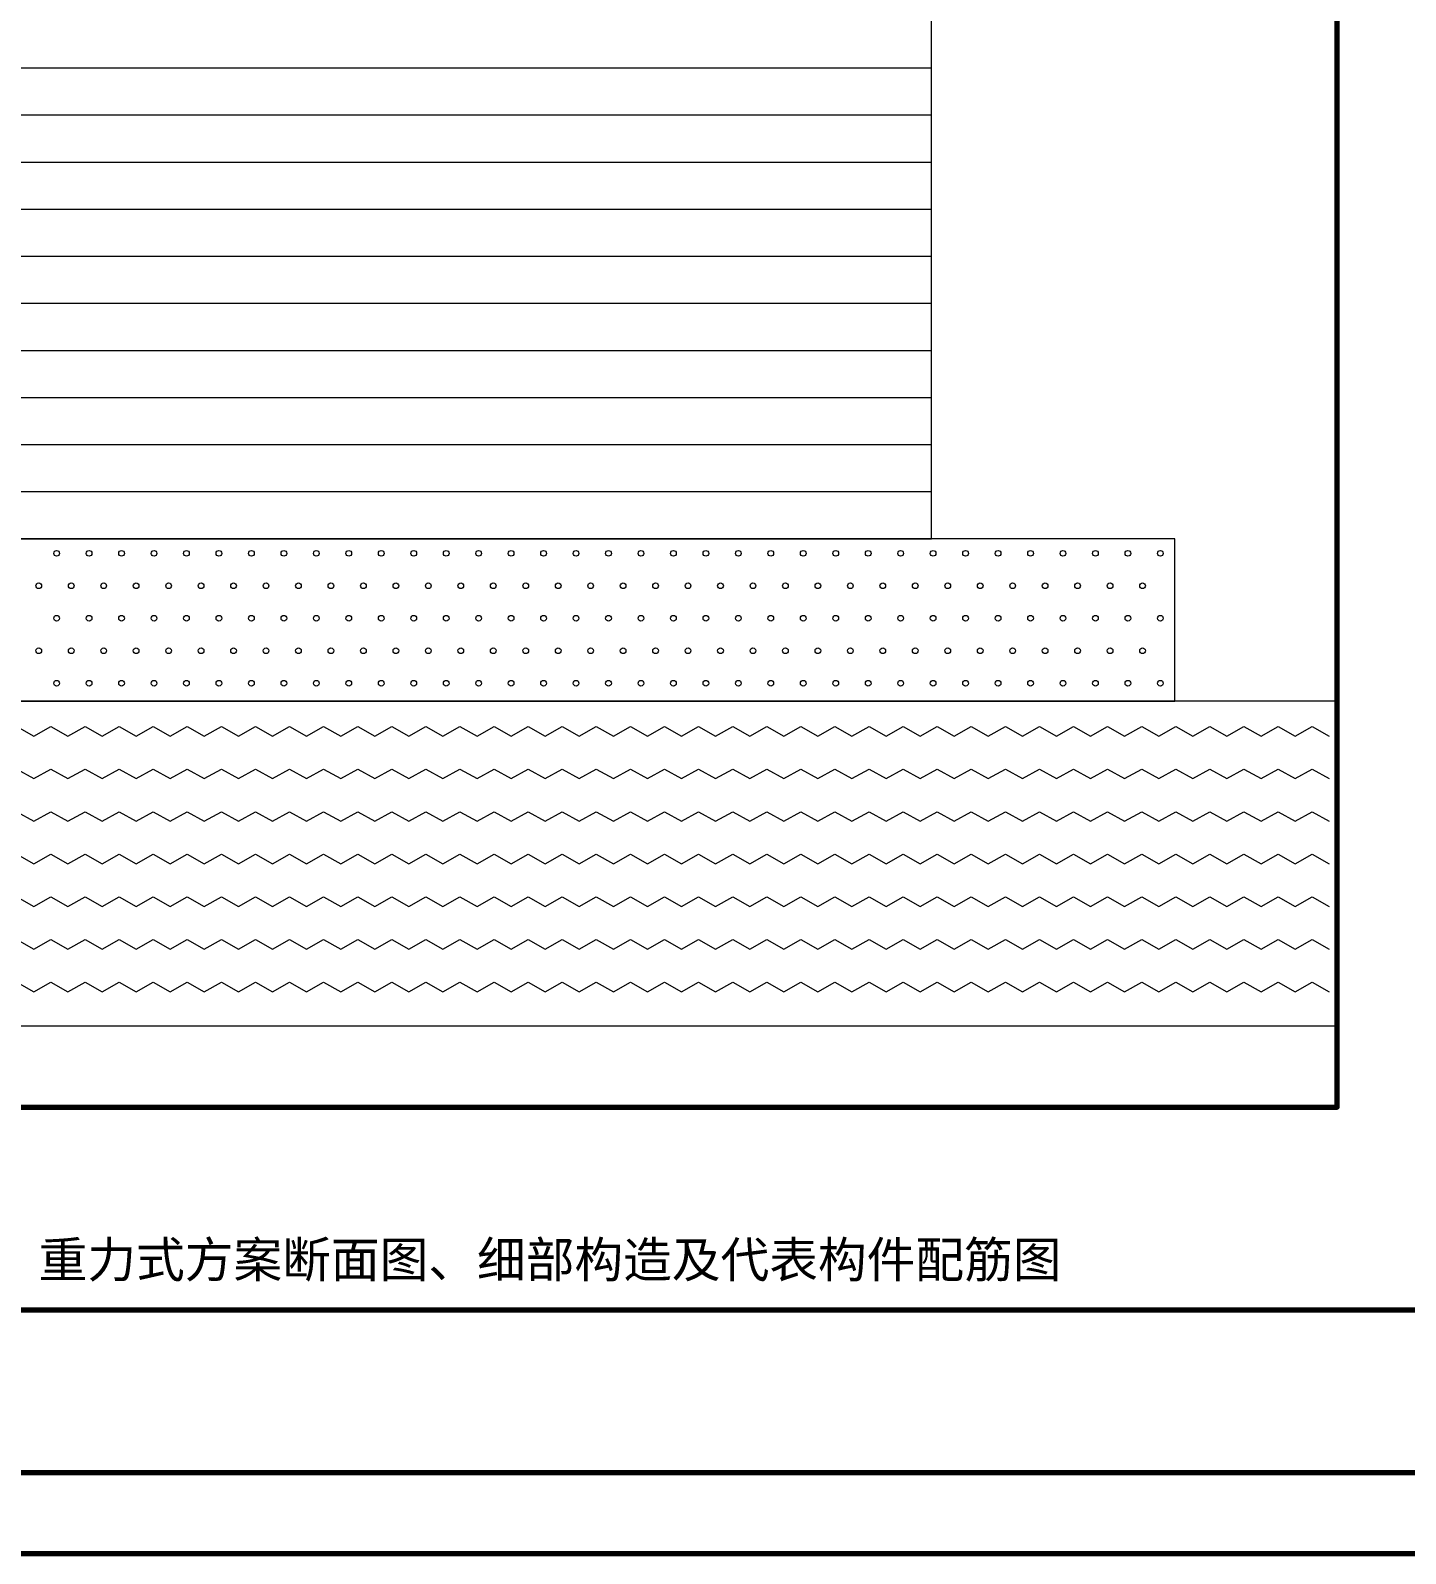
# Model space of a CAD drawing. Header units: millimetres. Extents: x 0 to 84100, y 0 to 59400.
# Drawn here: x 36398 to 53341, y 0 to 18760 of the extents above; entities that cross this region are included whole.
import ezdxf
from ezdxf.enums import TextEntityAlignment as Align

# ---------------------------------------------------------------- set-up
doc = ezdxf.new("R2010")
doc.units = ezdxf.units.MM
for name, color, linetype, lineweight in [('0_FRAME', 7, 'Continuous', 70), ('4_HATCH', 8, 'Continuous', 13), ('6_TEXT', 7, 'Continuous', 25)]:
    doc.layers.add(name, color=color, linetype=linetype, lineweight=lineweight)
doc.styles.get("Standard").update_dxf_attribs({"font": 'arial.ttf'})

msp = doc.modelspace()

# ---------------------------------------------------------------- linework, layer by layer
at = {"layer": '0_FRAME'}
msp.add_line((23500, 3000), (62100, 3000), dxfattribs=at)
for points in [[(0, 0), (84100, 0), (84100, 59400), (0, 59400)], [(2500, 1000), (83100, 1000), (83100, 58400), (2500, 58400)], [(7500, 5500), (52500, 5500), (52500, 37100), (7500, 37100)]]:
    msp.add_lwpolyline(points, close=True, dxfattribs=at)
at = {"layer": '4_HATCH'}
for p, q in [((29500, 18300), (47500, 18300)), ((29500, 17720), (47500, 17720)), ((29500, 17140), (47500, 17140)), ((29500, 16560), (47500, 16560)), ((29500, 15980), (47500, 15980)), ((29500, 15400), (47500, 15400)), ((29500, 14820), (47500, 14820)), ((29500, 14240), (47500, 14240)), ((29500, 13660), (47500, 13660)), ((29500, 13080), (47500, 13080)), ((36230, 10187.6), (36440, 10070)), ((36440, 10070), (36650, 10187.6)), ((36650, 10187.6), (36860, 10070)), ((36860, 10070), (37070, 10187.6)), ((37070, 10187.6), (37280, 10070)), ((37280, 10070), (37490, 10187.6)), ((37490, 10187.6), (37700, 10070)), ((37700, 10070), (37910, 10187.6)), ((37910, 10187.6), (38120, 10070)), ((38120, 10070), (38330, 10187.6)), ((38330, 10187.6), (38540, 10070)), ((38540, 10070), (38750, 10187.6)), ((38750, 10187.6), (38960, 10070)), ((38960, 10070), (39170, 10187.6)), ((39170, 10187.6), (39380, 10070)), ((39380, 10070), (39590, 10187.6)), ((39590, 10187.6), (39800, 10070)), ((39800, 10070), (40010, 10187.6)), ((40010, 10187.6), (40220, 10070)), ((40220, 10070), (40430, 10187.6)), ((40430, 10187.6), (40640, 10070)), ((40640, 10070), (40850, 10187.6)), ((40850, 10187.6), (41060, 10070)), ((41060, 10070), (41270, 10187.6)), ((41270, 10187.6), (41480, 10070)), ((41480, 10070), (41690, 10187.6)), ((41690, 10187.6), (41900, 10070)), ((41900, 10070), (42110, 10187.6)), ((42110, 10187.6), (42320, 10070)), ((42320, 10070), (42530, 10187.6)), ((42530, 10187.6), (42740, 10070)), ((42740, 10070), (42950, 10187.6)), ((42950, 10187.6), (43160, 10070)), ((43160, 10070), (43370, 10187.6)), ((43370, 10187.6), (43580, 10070)), ((43580, 10070), (43790, 10187.6)), ((43790, 10187.6), (44000, 10070)), ((44000, 10070), (44210, 10187.6)), ((44210, 10187.6), (44420, 10070)), ((44420, 10070), (44630, 10187.6)), ((44630, 10187.6), (44840, 10070)), ((44840, 10070), (45050, 10187.6)), ((45050, 10187.6), (45260, 10070)), ((45260, 10070), (45470, 10187.6)), ((45470, 10187.6), (45680, 10070)), ((45680, 10070), (45890, 10187.6)), ((45890, 10187.6), (46100, 10070)), ((46100, 10070), (46310, 10187.6)), ((46310, 10187.6), (46520, 10070)), ((46520, 10070), (46730, 10187.6)), ((46730, 10187.6), (46940, 10070)), ((46940, 10070), (47150, 10187.6)), ((47150, 10187.6), (47360, 10070)), ((47360, 10070), (47570, 10187.6)), ((47570, 10187.6), (47780, 10070)), ((47780, 10070), (47990, 10187.6)), ((47990, 10187.6), (48200, 10070)), ((48200, 10070), (48410, 10187.6)), ((48410, 10187.6), (48620, 10070)), ((48620, 10070), (48830, 10187.6)), ((48830, 10187.6), (49040, 10070)), ((49040, 10070), (49250, 10187.6)), ((49250, 10187.6), (49460, 10070)), ((49460, 10070), (49670, 10187.6)), ((49670, 10187.6), (49880, 10070)), ((49880, 10070), (50090, 10187.6)), ((50090, 10187.6), (50300, 10070)), ((50300, 10070), (50510, 10187.6)), ((50510, 10187.6), (50720, 10070)), ((50720, 10070), (50930, 10187.6)), ((50930, 10187.6), (51140, 10070)), ((51140, 10070), (51350, 10187.6)), ((51350, 10187.6), (51560, 10070)), ((51560, 10070), (51770, 10187.6)), ((51770, 10187.6), (51980, 10070)), ((51980, 10070), (52190, 10187.6)), ((52190, 10187.6), (52400, 10070)), ((36230, 9662.6), (36440, 9545)), ((36440, 9545), (36650, 9662.6)), ((36650, 9662.6), (36860, 9545)), ((36860, 9545), (37070, 9662.6)), ((37070, 9662.6), (37280, 9545)), ((37280, 9545), (37490, 9662.6)), ((37490, 9662.6), (37700, 9545)), ((37700, 9545), (37910, 9662.6)), ((37910, 9662.6), (38120, 9545)), ((38120, 9545), (38330, 9662.6)), ((38330, 9662.6), (38540, 9545)), ((38540, 9545), (38750, 9662.6)), ((38750, 9662.6), (38960, 9545)), ((38960, 9545), (39170, 9662.6)), ((39170, 9662.6), (39380, 9545)), ((39380, 9545), (39590, 9662.6)), ((39590, 9662.6), (39800, 9545)), ((39800, 9545), (40010, 9662.6)), ((40010, 9662.6), (40220, 9545)), ((40220, 9545), (40430, 9662.6)), ((40430, 9662.6), (40640, 9545)), ((40640, 9545), (40850, 9662.6)), ((40850, 9662.6), (41060, 9545)), ((41060, 9545), (41270, 9662.6)), ((41270, 9662.6), (41480, 9545)), ((41480, 9545), (41690, 9662.6)), ((41690, 9662.6), (41900, 9545)), ((41900, 9545), (42110, 9662.6)), ((42110, 9662.6), (42320, 9545)), ((42320, 9545), (42530, 9662.6)), ((42530, 9662.6), (42740, 9545)), ((42740, 9545), (42950, 9662.6)), ((42950, 9662.6), (43160, 9545)), ((43160, 9545), (43370, 9662.6)), ((43370, 9662.6), (43580, 9545)), ((43580, 9545), (43790, 9662.6)), ((43790, 9662.6), (44000, 9545)), ((44000, 9545), (44210, 9662.6)), ((44210, 9662.6), (44420, 9545)), ((44420, 9545), (44630, 9662.6)), ((44630, 9662.6), (44840, 9545)), ((44840, 9545), (45050, 9662.6)), ((45050, 9662.6), (45260, 9545)), ((45260, 9545), (45470, 9662.6)), ((45470, 9662.6), (45680, 9545)), ((45680, 9545), (45890, 9662.6)), ((45890, 9662.6), (46100, 9545)), ((46100, 9545), (46310, 9662.6)), ((46310, 9662.6), (46520, 9545)), ((46520, 9545), (46730, 9662.6)), ((46730, 9662.6), (46940, 9545)), ((46940, 9545), (47150, 9662.6)), ((47150, 9662.6), (47360, 9545)), ((47360, 9545), (47570, 9662.6)), ((47570, 9662.6), (47780, 9545)), ((47780, 9545), (47990, 9662.6)), ((47990, 9662.6), (48200, 9545)), ((48200, 9545), (48410, 9662.6)), ((48410, 9662.6), (48620, 9545)), ((48620, 9545), (48830, 9662.6)), ((48830, 9662.6), (49040, 9545)), ((49040, 9545), (49250, 9662.6)), ((49250, 9662.6), (49460, 9545)), ((49460, 9545), (49670, 9662.6)), ((49670, 9662.6), (49880, 9545)), ((49880, 9545), (50090, 9662.6)), ((50090, 9662.6), (50300, 9545)), ((50300, 9545), (50510, 9662.6)), ((50510, 9662.6), (50720, 9545)), ((50720, 9545), (50930, 9662.6)), ((50930, 9662.6), (51140, 9545)), ((51140, 9545), (51350, 9662.6)), ((51350, 9662.6), (51560, 9545)), ((51560, 9545), (51770, 9662.6)), ((51770, 9662.6), (51980, 9545)), ((51980, 9545), (52190, 9662.6)), ((52190, 9662.6), (52400, 9545)), ((36230, 9137.6), (36440, 9020)), ((36440, 9020), (36650, 9137.6)), ((36650, 9137.6), (36860, 9020)), ((36860, 9020), (37070, 9137.6)), ((37070, 9137.6), (37280, 9020)), ((37280, 9020), (37490, 9137.6)), ((37490, 9137.6), (37700, 9020)), ((37700, 9020), (37910, 9137.6)), ((37910, 9137.6), (38120, 9020)), ((38120, 9020), (38330, 9137.6)), ((38330, 9137.6), (38540, 9020)), ((38540, 9020), (38750, 9137.6)), ((38750, 9137.6), (38960, 9020)), ((38960, 9020), (39170, 9137.6)), ((39170, 9137.6), (39380, 9020)), ((39380, 9020), (39590, 9137.6)), ((39590, 9137.6), (39800, 9020)), ((39800, 9020), (40010, 9137.6)), ((40010, 9137.6), (40220, 9020)), ((40220, 9020), (40430, 9137.6)), ((40430, 9137.6), (40640, 9020)), ((40640, 9020), (40850, 9137.6)), ((40850, 9137.6), (41060, 9020)), ((41060, 9020), (41270, 9137.6)), ((41270, 9137.6), (41480, 9020)), ((41480, 9020), (41690, 9137.6)), ((41690, 9137.6), (41900, 9020)), ((41900, 9020), (42110, 9137.6)), ((42110, 9137.6), (42320, 9020)), ((42320, 9020), (42530, 9137.6)), ((42530, 9137.6), (42740, 9020)), ((42740, 9020), (42950, 9137.6)), ((42950, 9137.6), (43160, 9020)), ((43160, 9020), (43370, 9137.6)), ((43370, 9137.6), (43580, 9020)), ((43580, 9020), (43790, 9137.6)), ((43790, 9137.6), (44000, 9020)), ((44000, 9020), (44210, 9137.6)), ((44210, 9137.6), (44420, 9020)), ((44420, 9020), (44630, 9137.6)), ((44630, 9137.6), (44840, 9020)), ((44840, 9020), (45050, 9137.6)), ((45050, 9137.6), (45260, 9020)), ((45260, 9020), (45470, 9137.6)), ((45470, 9137.6), (45680, 9020)), ((45680, 9020), (45890, 9137.6)), ((45890, 9137.6), (46100, 9020)), ((46100, 9020), (46310, 9137.6)), ((46310, 9137.6), (46520, 9020)), ((46520, 9020), (46730, 9137.6)), ((46730, 9137.6), (46940, 9020)), ((46940, 9020), (47150, 9137.6)), ((47150, 9137.6), (47360, 9020)), ((47360, 9020), (47570, 9137.6)), ((47570, 9137.6), (47780, 9020)), ((47780, 9020), (47990, 9137.6)), ((47990, 9137.6), (48200, 9020)), ((48200, 9020), (48410, 9137.6)), ((48410, 9137.6), (48620, 9020)), ((48620, 9020), (48830, 9137.6)), ((48830, 9137.6), (49040, 9020)), ((49040, 9020), (49250, 9137.6)), ((49250, 9137.6), (49460, 9020)), ((49460, 9020), (49670, 9137.6)), ((49670, 9137.6), (49880, 9020)), ((49880, 9020), (50090, 9137.6)), ((50090, 9137.6), (50300, 9020)), ((50300, 9020), (50510, 9137.6)), ((50510, 9137.6), (50720, 9020)), ((50720, 9020), (50930, 9137.6)), ((50930, 9137.6), (51140, 9020)), ((51140, 9020), (51350, 9137.6)), ((51350, 9137.6), (51560, 9020)), ((51560, 9020), (51770, 9137.6)), ((51770, 9137.6), (51980, 9020)), ((51980, 9020), (52190, 9137.6)), ((52190, 9137.6), (52400, 9020)), ((36230, 8612.6), (36440, 8495)), ((36440, 8495), (36650, 8612.6)), ((36650, 8612.6), (36860, 8495)), ((36860, 8495), (37070, 8612.6)), ((37070, 8612.6), (37280, 8495)), ((37280, 8495), (37490, 8612.6)), ((37490, 8612.6), (37700, 8495)), ((37700, 8495), (37910, 8612.6)), ((37910, 8612.6), (38120, 8495)), ((38120, 8495), (38330, 8612.6)), ((38330, 8612.6), (38540, 8495)), ((38540, 8495), (38750, 8612.6)), ((38750, 8612.6), (38960, 8495)), ((38960, 8495), (39170, 8612.6)), ((39170, 8612.6), (39380, 8495)), ((39380, 8495), (39590, 8612.6)), ((39590, 8612.6), (39800, 8495)), ((39800, 8495), (40010, 8612.6)), ((40010, 8612.6), (40220, 8495)), ((40220, 8495), (40430, 8612.6)), ((40430, 8612.6), (40640, 8495)), ((40640, 8495), (40850, 8612.6)), ((40850, 8612.6), (41060, 8495)), ((41060, 8495), (41270, 8612.6)), ((41270, 8612.6), (41480, 8495)), ((41480, 8495), (41690, 8612.6)), ((41690, 8612.6), (41900, 8495)), ((41900, 8495), (42110, 8612.6)), ((42110, 8612.6), (42320, 8495)), ((42320, 8495), (42530, 8612.6)), ((42530, 8612.6), (42740, 8495)), ((42740, 8495), (42950, 8612.6)), ((42950, 8612.6), (43160, 8495)), ((43160, 8495), (43370, 8612.6)), ((43370, 8612.6), (43580, 8495)), ((43580, 8495), (43790, 8612.6)), ((43790, 8612.6), (44000, 8495)), ((44000, 8495), (44210, 8612.6)), ((44210, 8612.6), (44420, 8495)), ((44420, 8495), (44630, 8612.6)), ((44630, 8612.6), (44840, 8495)), ((44840, 8495), (45050, 8612.6)), ((45050, 8612.6), (45260, 8495)), ((45260, 8495), (45470, 8612.6)), ((45470, 8612.6), (45680, 8495)), ((45680, 8495), (45890, 8612.6)), ((45890, 8612.6), (46100, 8495)), ((46100, 8495), (46310, 8612.6)), ((46310, 8612.6), (46520, 8495)), ((46520, 8495), (46730, 8612.6)), ((46730, 8612.6), (46940, 8495)), ((46940, 8495), (47150, 8612.6)), ((47150, 8612.6), (47360, 8495)), ((47360, 8495), (47570, 8612.6)), ((47570, 8612.6), (47780, 8495)), ((47780, 8495), (47990, 8612.6)), ((47990, 8612.6), (48200, 8495)), ((48200, 8495), (48410, 8612.6)), ((48410, 8612.6), (48620, 8495)), ((48620, 8495), (48830, 8612.6)), ((48830, 8612.6), (49040, 8495)), ((49040, 8495), (49250, 8612.6)), ((49250, 8612.6), (49460, 8495)), ((49460, 8495), (49670, 8612.6)), ((49670, 8612.6), (49880, 8495)), ((49880, 8495), (50090, 8612.6)), ((50090, 8612.6), (50300, 8495)), ((50300, 8495), (50510, 8612.6)), ((50510, 8612.6), (50720, 8495)), ((50720, 8495), (50930, 8612.6)), ((50930, 8612.6), (51140, 8495)), ((51140, 8495), (51350, 8612.6)), ((51350, 8612.6), (51560, 8495)), ((51560, 8495), (51770, 8612.6)), ((51770, 8612.6), (51980, 8495)), ((51980, 8495), (52190, 8612.6)), ((52190, 8612.6), (52400, 8495)), ((36230, 8087.6), (36440, 7970)), ((36440, 7970), (36650, 8087.6)), ((36650, 8087.6), (36860, 7970)), ((36860, 7970), (37070, 8087.6)), ((37070, 8087.6), (37280, 7970)), ((37280, 7970), (37490, 8087.6)), ((37490, 8087.6), (37700, 7970)), ((37700, 7970), (37910, 8087.6)), ((37910, 8087.6), (38120, 7970)), ((38120, 7970), (38330, 8087.6)), ((38330, 8087.6), (38540, 7970)), ((38540, 7970), (38750, 8087.6)), ((38750, 8087.6), (38960, 7970)), ((38960, 7970), (39170, 8087.6)), ((39170, 8087.6), (39380, 7970)), ((39380, 7970), (39590, 8087.6)), ((39590, 8087.6), (39800, 7970)), ((39800, 7970), (40010, 8087.6)), ((40010, 8087.6), (40220, 7970)), ((40220, 7970), (40430, 8087.6)), ((40430, 8087.6), (40640, 7970)), ((40640, 7970), (40850, 8087.6)), ((40850, 8087.6), (41060, 7970)), ((41060, 7970), (41270, 8087.6)), ((41270, 8087.6), (41480, 7970)), ((41480, 7970), (41690, 8087.6)), ((41690, 8087.6), (41900, 7970)), ((41900, 7970), (42110, 8087.6)), ((42110, 8087.6), (42320, 7970)), ((42320, 7970), (42530, 8087.6)), ((42530, 8087.6), (42740, 7970)), ((42740, 7970), (42950, 8087.6)), ((42950, 8087.6), (43160, 7970)), ((43160, 7970), (43370, 8087.6)), ((43370, 8087.6), (43580, 7970)), ((43580, 7970), (43790, 8087.6)), ((43790, 8087.6), (44000, 7970)), ((44000, 7970), (44210, 8087.6)), ((44210, 8087.6), (44420, 7970)), ((44420, 7970), (44630, 8087.6)), ((44630, 8087.6), (44840, 7970)), ((44840, 7970), (45050, 8087.6)), ((45050, 8087.6), (45260, 7970)), ((45260, 7970), (45470, 8087.6)), ((45470, 8087.6), (45680, 7970)), ((45680, 7970), (45890, 8087.6)), ((45890, 8087.6), (46100, 7970)), ((46100, 7970), (46310, 8087.6)), ((46310, 8087.6), (46520, 7970)), ((46520, 7970), (46730, 8087.6)), ((46730, 8087.6), (46940, 7970)), ((46940, 7970), (47150, 8087.6)), ((47150, 8087.6), (47360, 7970)), ((47360, 7970), (47570, 8087.6)), ((47570, 8087.6), (47780, 7970)), ((47780, 7970), (47990, 8087.6)), ((47990, 8087.6), (48200, 7970)), ((48200, 7970), (48410, 8087.6)), ((48410, 8087.6), (48620, 7970)), ((48620, 7970), (48830, 8087.6)), ((48830, 8087.6), (49040, 7970)), ((49040, 7970), (49250, 8087.6)), ((49250, 8087.6), (49460, 7970)), ((49460, 7970), (49670, 8087.6)), ((49670, 8087.6), (49880, 7970)), ((49880, 7970), (50090, 8087.6)), ((50090, 8087.6), (50300, 7970)), ((50300, 7970), (50510, 8087.6)), ((50510, 8087.6), (50720, 7970)), ((50720, 7970), (50930, 8087.6)), ((50930, 8087.6), (51140, 7970)), ((51140, 7970), (51350, 8087.6)), ((51350, 8087.6), (51560, 7970)), ((51560, 7970), (51770, 8087.6)), ((51770, 8087.6), (51980, 7970)), ((51980, 7970), (52190, 8087.6)), ((52190, 8087.6), (52400, 7970)), ((36230, 7562.6), (36440, 7445)), ((36440, 7445), (36650, 7562.6)), ((36650, 7562.6), (36860, 7445)), ((36860, 7445), (37070, 7562.6)), ((37070, 7562.6), (37280, 7445)), ((37280, 7445), (37490, 7562.6)), ((37490, 7562.6), (37700, 7445)), ((37700, 7445), (37910, 7562.6)), ((37910, 7562.6), (38120, 7445)), ((38120, 7445), (38330, 7562.6)), ((38330, 7562.6), (38540, 7445)), ((38540, 7445), (38750, 7562.6)), ((38750, 7562.6), (38960, 7445)), ((38960, 7445), (39170, 7562.6)), ((39170, 7562.6), (39380, 7445)), ((39380, 7445), (39590, 7562.6)), ((39590, 7562.6), (39800, 7445)), ((39800, 7445), (40010, 7562.6)), ((40010, 7562.6), (40220, 7445)), ((40220, 7445), (40430, 7562.6)), ((40430, 7562.6), (40640, 7445)), ((40640, 7445), (40850, 7562.6)), ((40850, 7562.6), (41060, 7445)), ((41060, 7445), (41270, 7562.6)), ((41270, 7562.6), (41480, 7445)), ((41480, 7445), (41690, 7562.6)), ((41690, 7562.6), (41900, 7445)), ((41900, 7445), (42110, 7562.6)), ((42110, 7562.6), (42320, 7445)), ((42320, 7445), (42530, 7562.6)), ((42530, 7562.6), (42740, 7445)), ((42740, 7445), (42950, 7562.6)), ((42950, 7562.6), (43160, 7445)), ((43160, 7445), (43370, 7562.6)), ((43370, 7562.6), (43580, 7445)), ((43580, 7445), (43790, 7562.6)), ((43790, 7562.6), (44000, 7445)), ((44000, 7445), (44210, 7562.6)), ((44210, 7562.6), (44420, 7445)), ((44420, 7445), (44630, 7562.6)), ((44630, 7562.6), (44840, 7445)), ((44840, 7445), (45050, 7562.6)), ((45050, 7562.6), (45260, 7445)), ((45260, 7445), (45470, 7562.6)), ((45470, 7562.6), (45680, 7445)), ((45680, 7445), (45890, 7562.6)), ((45890, 7562.6), (46100, 7445)), ((46100, 7445), (46310, 7562.6)), ((46310, 7562.6), (46520, 7445)), ((46520, 7445), (46730, 7562.6)), ((46730, 7562.6), (46940, 7445)), ((46940, 7445), (47150, 7562.6)), ((47150, 7562.6), (47360, 7445)), ((47360, 7445), (47570, 7562.6)), ((47570, 7562.6), (47780, 7445)), ((47780, 7445), (47990, 7562.6)), ((47990, 7562.6), (48200, 7445)), ((48200, 7445), (48410, 7562.6)), ((48410, 7562.6), (48620, 7445)), ((48620, 7445), (48830, 7562.6)), ((48830, 7562.6), (49040, 7445)), ((49040, 7445), (49250, 7562.6)), ((49250, 7562.6), (49460, 7445)), ((49460, 7445), (49670, 7562.6)), ((49670, 7562.6), (49880, 7445)), ((49880, 7445), (50090, 7562.6)), ((50090, 7562.6), (50300, 7445)), ((50300, 7445), (50510, 7562.6)), ((50510, 7562.6), (50720, 7445)), ((50720, 7445), (50930, 7562.6)), ((50930, 7562.6), (51140, 7445)), ((51140, 7445), (51350, 7562.6)), ((51350, 7562.6), (51560, 7445)), ((51560, 7445), (51770, 7562.6)), ((51770, 7562.6), (51980, 7445)), ((51980, 7445), (52190, 7562.6)), ((52190, 7562.6), (52400, 7445)), ((36230, 7037.6), (36440, 6920)), ((36440, 6920), (36650, 7037.6)), ((36650, 7037.6), (36860, 6920)), ((36860, 6920), (37070, 7037.6)), ((37070, 7037.6), (37280, 6920)), ((37280, 6920), (37490, 7037.6)), ((37490, 7037.6), (37700, 6920)), ((37700, 6920), (37910, 7037.6)), ((37910, 7037.6), (38120, 6920)), ((38120, 6920), (38330, 7037.6)), ((38330, 7037.6), (38540, 6920)), ((38540, 6920), (38750, 7037.6)), ((38750, 7037.6), (38960, 6920)), ((38960, 6920), (39170, 7037.6)), ((39170, 7037.6), (39380, 6920)), ((39380, 6920), (39590, 7037.6)), ((39590, 7037.6), (39800, 6920)), ((39800, 6920), (40010, 7037.6)), ((40010, 7037.6), (40220, 6920)), ((40220, 6920), (40430, 7037.6)), ((40430, 7037.6), (40640, 6920)), ((40640, 6920), (40850, 7037.6)), ((40850, 7037.6), (41060, 6920)), ((41060, 6920), (41270, 7037.6)), ((41270, 7037.6), (41480, 6920)), ((41480, 6920), (41690, 7037.6)), ((41690, 7037.6), (41900, 6920)), ((41900, 6920), (42110, 7037.6)), ((42110, 7037.6), (42320, 6920)), ((42320, 6920), (42530, 7037.6)), ((42530, 7037.6), (42740, 6920)), ((42740, 6920), (42950, 7037.6)), ((42950, 7037.6), (43160, 6920)), ((43160, 6920), (43370, 7037.6)), ((43370, 7037.6), (43580, 6920)), ((43580, 6920), (43790, 7037.6)), ((43790, 7037.6), (44000, 6920)), ((44000, 6920), (44210, 7037.6)), ((44210, 7037.6), (44420, 6920)), ((44420, 6920), (44630, 7037.6)), ((44630, 7037.6), (44840, 6920)), ((44840, 6920), (45050, 7037.6)), ((45050, 7037.6), (45260, 6920)), ((45260, 6920), (45470, 7037.6)), ((45470, 7037.6), (45680, 6920)), ((45680, 6920), (45890, 7037.6)), ((45890, 7037.6), (46100, 6920)), ((46100, 6920), (46310, 7037.6)), ((46310, 7037.6), (46520, 6920)), ((46520, 6920), (46730, 7037.6)), ((46730, 7037.6), (46940, 6920)), ((46940, 6920), (47150, 7037.6)), ((47150, 7037.6), (47360, 6920)), ((47360, 6920), (47570, 7037.6)), ((47570, 7037.6), (47780, 6920)), ((47780, 6920), (47990, 7037.6)), ((47990, 7037.6), (48200, 6920)), ((48200, 6920), (48410, 7037.6)), ((48410, 7037.6), (48620, 6920)), ((48620, 6920), (48830, 7037.6)), ((48830, 7037.6), (49040, 6920)), ((49040, 6920), (49250, 7037.6)), ((49250, 7037.6), (49460, 6920)), ((49460, 6920), (49670, 7037.6)), ((49670, 7037.6), (49880, 6920)), ((49880, 6920), (50090, 7037.6)), ((50090, 7037.6), (50300, 6920)), ((50300, 6920), (50510, 7037.6)), ((50510, 7037.6), (50720, 6920)), ((50720, 6920), (50930, 7037.6)), ((50930, 7037.6), (51140, 6920)), ((51140, 6920), (51350, 7037.6)), ((51350, 7037.6), (51560, 6920)), ((51560, 6920), (51770, 7037.6)), ((51770, 7037.6), (51980, 6920)), ((51980, 6920), (52190, 7037.6)), ((52190, 7037.6), (52400, 6920))]:
    msp.add_line(p, q, dxfattribs=at)
for points in [[(29500, 12500), (47500, 12500), (47500, 30100), (29500, 30100)], [(14500, 10500), (50500, 10500), (50500, 12500), (14500, 12500)], [(12500, 6500), (52500, 6500), (52500, 10500), (12500, 10500)]]:
    msp.add_lwpolyline(points, close=True, dxfattribs=at)
for centre in [(36720, 12320), (37120, 12320), (37520, 12320), (37920, 12320), (38320, 12320), (38720, 12320), (39120, 12320), (39520, 12320), (39920, 12320), (40320, 12320), (40720, 12320), (41120, 12320), (41520, 12320), (41920, 12320), (42320, 12320), (42720, 12320), (43120, 12320), (43520, 12320), (43920, 12320), (44320, 12320), (44720, 12320), (45120, 12320), (45520, 12320), (45920, 12320), (46320, 12320), (46720, 12320), (47120, 12320), (47520, 12320), (47920, 12320), (48320, 12320), (48720, 12320), (49120, 12320), (49520, 12320), (49920, 12320), (50320, 12320), (36500, 11920), (36900, 11920), (37300, 11920), (37700, 11920), (38100, 11920), (38500, 11920), (38900, 11920), (39300, 11920), (39700, 11920), (40100, 11920), (40500, 11920), (40900, 11920), (41300, 11920), (41700, 11920), (42100, 11920), (42500, 11920), (42900, 11920), (43300, 11920), (43700, 11920), (44100, 11920), (44500, 11920), (44900, 11920), (45300, 11920), (45700, 11920), (46100, 11920), (46500, 11920), (46900, 11920), (47300, 11920), (47700, 11920), (48100, 11920), (48500, 11920), (48900, 11920), (49300, 11920), (49700, 11920), (50100, 11920), (36720, 11520), (37120, 11520), (37520, 11520), (37920, 11520), (38320, 11520), (38720, 11520), (39120, 11520), (39520, 11520), (39920, 11520), (40320, 11520), (40720, 11520), (41120, 11520), (41520, 11520), (41920, 11520), (42320, 11520), (42720, 11520), (43120, 11520), (43520, 11520), (43920, 11520), (44320, 11520), (44720, 11520), (45120, 11520), (45520, 11520), (45920, 11520), (46320, 11520), (46720, 11520), (47120, 11520), (47520, 11520), (47920, 11520), (48320, 11520), (48720, 11520), (49120, 11520), (49520, 11520), (49920, 11520), (50320, 11520), (36500, 11120), (36900, 11120), (37300, 11120), (37700, 11120), (38100, 11120), (38500, 11120), (38900, 11120), (39300, 11120), (39700, 11120), (40100, 11120), (40500, 11120), (40900, 11120), (41300, 11120), (41700, 11120), (42100, 11120), (42500, 11120), (42900, 11120), (43300, 11120), (43700, 11120), (44100, 11120), (44500, 11120), (44900, 11120), (45300, 11120), (45700, 11120), (46100, 11120), (46500, 11120), (46900, 11120), (47300, 11120), (47700, 11120), (48100, 11120), (48500, 11120), (48900, 11120), (49300, 11120), (49700, 11120), (50100, 11120), (36720, 10720), (37120, 10720), (37520, 10720), (37920, 10720), (38320, 10720), (38720, 10720), (39120, 10720), (39520, 10720), (39920, 10720), (40320, 10720), (40720, 10720), (41120, 10720), (41520, 10720), (41920, 10720), (42320, 10720), (42720, 10720), (43120, 10720), (43520, 10720), (43920, 10720), (44320, 10720), (44720, 10720), (45120, 10720), (45520, 10720), (45920, 10720), (46320, 10720), (46720, 10720), (47120, 10720), (47520, 10720), (47920, 10720), (48320, 10720), (48720, 10720), (49120, 10720), (49520, 10720), (49920, 10720), (50320, 10720)]:
    msp.add_circle(centre, 35, dxfattribs=at)

# ---------------------------------------------------------------- texts
at = {"layer": '6_TEXT'}
msp.add_text('重力式方案断面图、细部构造及代表构件配筋图', height=440, dxfattribs=at).set_placement((42800, 3400), align=Align.CENTER)

doc.saveas('drawing.dxf')
